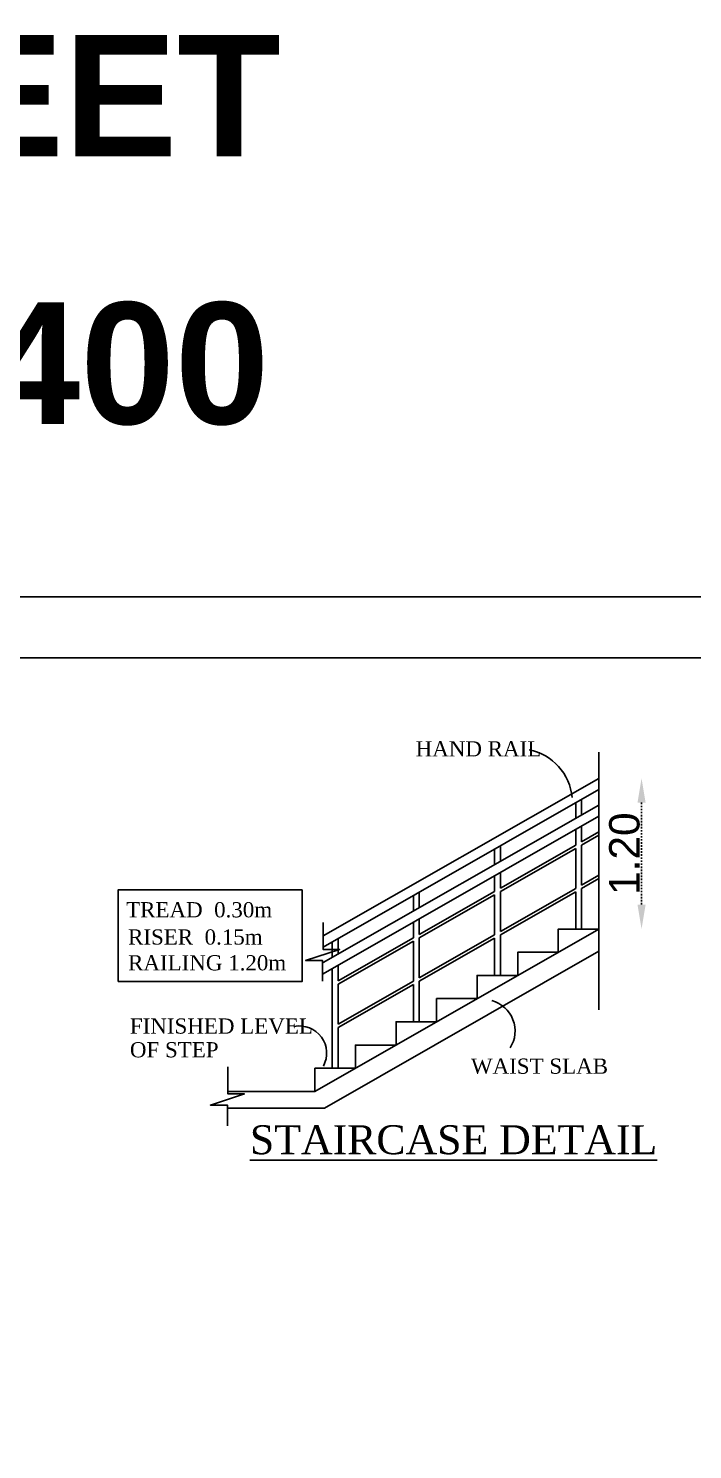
# Model space of a CAD drawing. Header units: metres. Extents: x -1744 to -758, y -4183 to -3914.
# Drawn here: x -1389.6 to -1345.9, y -4007.1 to -3913.6 of the extents above; entities that cross this region are included whole.
import ezdxf

# ---------------------------------------------------------------- set-up
doc = ezdxf.new("R2010")
doc.units = ezdxf.units.M
doc.header["$PDMODE"] = 3
doc.linetypes.add('DOT2', pattern=[0.125, 0, -0.125])
for name, color, linetype in [('COLUMN', 6, 'Continuous'), ('Dim Setback', 41, 'Continuous'), ('step', 1, 'Continuous'), ('TEXT', 7, 'Continuous'), ('WALL', 7, 'Continuous')]:
    doc.layers.add(name, color=color, linetype=linetype)
doc.styles.add('ARL8-7', font='arial.ttf', dxfattribs={"height": 7})
doc.styles.add('CORPORATION', font='arial.ttf')
doc.styles.add('ROMANS', font='times.ttf')
doc.dimstyles.new('Dim-outter', dxfattribs={"dimtxt": 1, "dimasz": 1, "dimexe": 0, "dimexo": 0, "dimgap": 1, "dimtad": 1, "dimlfac": -1, "dimzin": 3, "dimdsep": 46, "dimtxsty": 'CORPORATION', "dimblk": 'ARCHTICK', "dimcen": 0.125, "dimclrd": 8, "dimclre": 8, "dimclrt": 256, "dimazin": 0, "dimtfac": 0.5, "dimtix": 1, "dimtmove": 2, "dimatfit": 3, "dimfxl": 0, "dimtolj": 1, "dimtzin": 0, "dimarcsym": 0})

# ---------------------------------------------------------------- blocks, each defined once
blk = doc.blocks.new('*D78')
at = {"layer": 'DEFPOINTS', "color": 0, "ltscale": 0.1}
for p in [(4.672, 7.247), (4.672, 2.289), (6.075, 2.289)]:
    blk.add_point(p, dxfattribs=at)
at = {"layer": 'Dim Setback', "color": 8, "linetype": 'DOT2', "lineweight": -2, "ltscale": 0.1}
blk.add_line((6.075, 6.447), (6.075, 3.089), dxfattribs=at)
at = {"layer": 'Dim Setback', "color": 8, "ltscale": 0.1}
for points in [[(5.942, 6.447), (6.209, 6.447), (6.075, 7.247)], [(5.942, 3.089), (6.209, 3.089), (6.075, 2.289)]]:
    blk.add_solid(points, dxfattribs=at)
at = {"layer": 'Dim Setback', "ltscale": 0.1, "insert": (5.515, 4.768), "char_height": 1, "attachment_point": 5, "rotation": 90, "style": 'CORPORATION'}
blk.add_mtext('\\A1;1.20', dxfattribs=at)
blk = doc.blocks.new('A$C69186038')
at = {"layer": 'COLUMN', "linetype": 'Continuous'}
blk.add_line((4.672, 8.108), (4.672, -0.374), dxfattribs=at)
for points in [[(-4.416, 0.57), (-4.416, 1.25), (-4.978, 1.25), (-3.859, 1.62), (-4.4, 1.62), (-4.4, 2.506)], [(-7.548, -4.184), (-7.548, -3.504), (-8.11, -3.504), (-6.991, -3.134), (-7.531, -3.134), (-7.531, -2.249)]]:
    blk.add_lwpolyline(points, dxfattribs=at)
at = {"layer": 'COLUMN', "color": 2, "linetype": 'Continuous'}
blk.add_lwpolyline([(-4.672, -3.051), (-4.672, -2.289), (-3.337, -2.289), (-3.337, -1.526), (-2.002, -1.526), (-2.002, -0.763), (-0.667, -0.763), (-0.667, 0), (0.667, 0), (0.667, 0.763), (2.002, 0.763), (2.002, 1.526), (3.337, 1.526), (3.337, 2.289), (4.672, 2.289)], dxfattribs=at)
at = {"layer": 'COLUMN', "linetype": 'Continuous'}
for centre, radius, start, end in [((2.05, 6.471), 1.743, 4.6485, 79.2389), ((0.877, -1.067), 1.037, 327.6707, 74.5897), ((-5.183, -1.796), 0.898, 331.6506, 100.6179)]:
    blk.add_arc(centre, radius, start, end, dxfattribs=at)
at = {"layer": 'step', "color": 3}
for p, q in [((-4.4, 2.063), (4.672, 7.247)), ((-4.4, 1.697), (4.672, 6.881)), ((-4.4, 1.184), (4.672, 6.368)), ((-4.4, 0.818), (4.672, 6.002))]:
    blk.add_line(p, q, dxfattribs=at)
at = {"layer": 'step', "color": 1}
for p, q in [((4.1, 6.042), (4.1, 6.554)), ((3.91, 5.933), (3.91, 6.445)), ((4.1, 5.163), (4.1, 5.675)), ((3.91, 5.054), (3.91, 5.566)), ((4.1, 5.163), (4.672, 5.49)), ((4.1, 5.053), (4.672, 5.38)), ((1.24, 4.407), (1.24, 4.919)), ((1.43, 3.637), (3.91, 5.054)), ((1.43, 4.516), (1.43, 5.028)), ((1.43, 3.527), (3.91, 4.944)), ((3.91, 3.626), (3.91, 4.944)), ((4.1, 3.735), (4.1, 5.053)), ((1.24, 3.528), (1.24, 4.041)), ((1.43, 3.637), (1.43, 4.15)), ((4.1, 3.735), (4.672, 4.062)), ((4.1, 3.625), (4.672, 3.952)), ((-1.43, 2.881), (-1.43, 3.394)), ((-1.24, 2.112), (1.24, 3.528)), ((-1.24, 2.99), (-1.24, 3.503)), ((-1.24, 2.002), (1.24, 3.418)), ((1.24, 2.1), (1.24, 3.418)), ((1.43, 2.209), (3.91, 3.626)), ((1.43, 2.209), (1.43, 3.527)), ((1.43, 2.1), (3.91, 3.516)), ((3.91, 2.289), (3.91, 3.516)), ((4.1, 2.289), (4.1, 3.625)), ((-1.43, 2.003), (-1.43, 2.515)), ((-1.24, 2.112), (-1.24, 2.624)), ((-3.91, 0.586), (-1.43, 2.003)), ((-3.91, 1.464), (-3.91, 1.977)), ((-3.91, 0.476), (-1.43, 1.893)), ((-1.43, 0.575), (-1.43, 1.893)), ((-1.24, 0.684), (1.24, 2.1)), ((-1.24, 0.684), (-1.24, 2.002)), ((-1.24, 0.574), (1.24, 1.991)), ((1.24, 0.763), (1.24, 1.991)), ((1.43, 0.763), (1.43, 2.1)), ((-4.1, 1.355), (-4.1, 1.868)), ((-4.1, -2.289), (-4.1, 0.989)), ((-3.91, 0.586), (-3.91, 1.098)), ((-3.91, -0.842), (-1.43, 0.575)), ((-3.91, -0.842), (-3.91, 0.476)), ((-1.24, -0.763), (-1.24, 0.574)), ((-3.91, -0.952), (-1.43, 0.465)), ((-1.43, -0.763), (-1.43, 0.465)), ((-3.91, -2.289), (-3.91, -0.952))]:
    blk.add_line(p, q, dxfattribs=at)
at = {"layer": 'WALL', "linetype": 'Continuous'}
for p, q in [((-4.672, -3.051), (4.672, 2.289)), ((-4.357, -3.603), (4.672, 1.556)), ((-4.672, -3.051), (-7.531, -3.051)), ((-4.357, -3.603), (-7.548, -3.603))]:
    blk.add_line(p, q, dxfattribs=at)
at = {"layer": 'WALL', "color": 1, "linetype": 'Continuous'}
blk.add_lwpolyline([(-11.148, 0.562), (-5.092, 0.562), (-5.092, 3.577), (-11.148, 3.577)], close=True, dxfattribs=at)
at = {"layer": 'TEXT', "style": 'ROMANS'}
for s, height, p in [('HAND RAIL', 0.5, (-1.356, 7.967)), ('TREAD  0.30m', 0.5, (-10.881, 2.674)), ('RISER  0.15m', 0.5, (-10.817, 1.778)), ('RAILING 1.20m', 0.5, (-10.817, 0.929)), ('FINISHED LEVEL ', 0.5, (-10.757, -1.152)), ('OF STEP', 0.5, (-10.757, -1.932)), ('WAIST SLAB', 0.5, (0.462, -2.472)), ('%%USTAIRCASE DETAIL', 0.95357, (-6.81, -5.119))]:
    blk.add_text(s, height=height, dxfattribs=at).set_placement(p)
at = {"layer": 'Dim Setback', "ltscale": 0.1}
dim = blk.add_linear_dim(base=(6.075, 2.289), p1=(4.672, 7.247), p2=(4.672, 2.289), angle=90, text='1.20', dimstyle='Dim-outter', override={"dimasz": 0.8, "dimgap": 0.05, "dimpost": '\\X', "dimsah": 1, "dimse1": 1, "dimse2": 1}, dxfattribs=at)
dim.commit()
dim.dimension.update_dxf_attribs({"geometry": '*D78', "text_midpoint": (5.515, 4.768)})
blk = doc.blocks.new('A$C1C9B1590')
at = {"color": 1}
blk.add_lwpolyline([(365.732, 0), (365.732, 232), (0, 232), (0, 0)], close=True, dxfattribs=at)
blk.add_lwpolyline([(361.732, 4), (361.732, 228), (4, 228), (4, 4)], close=True)
at = {"layer": 'Dim Setback', "ltscale": 0.1, "xscale": 2, "yscale": 2, "zscale": 2}
blk.add_blockref('A$C69186038', (244.089, 205.572), dxfattribs=at)
at = {"layer": 'TEXT', "ltscale": 10, "insert": (189.05, 256.125), "char_height": 8, "width": 742.27494, "attachment_point": 5, "line_spacing_factor": 1.32, "style": 'ARL8-7'}
blk.add_mtext('{\\fArial|b1|i0|c0|p34;A1(MAX) SHEET\\PSCALE = 1 : 400}', dxfattribs=at)

msp = doc.modelspace()

# ---------------------------------------------------------------- block references
at = {"layer": 'WALL'}
msp.add_blockref('A$C1C9B1590', (-1605.48862, -4182.96317), dxfattribs=at)

doc.saveas('drawing.dxf')
